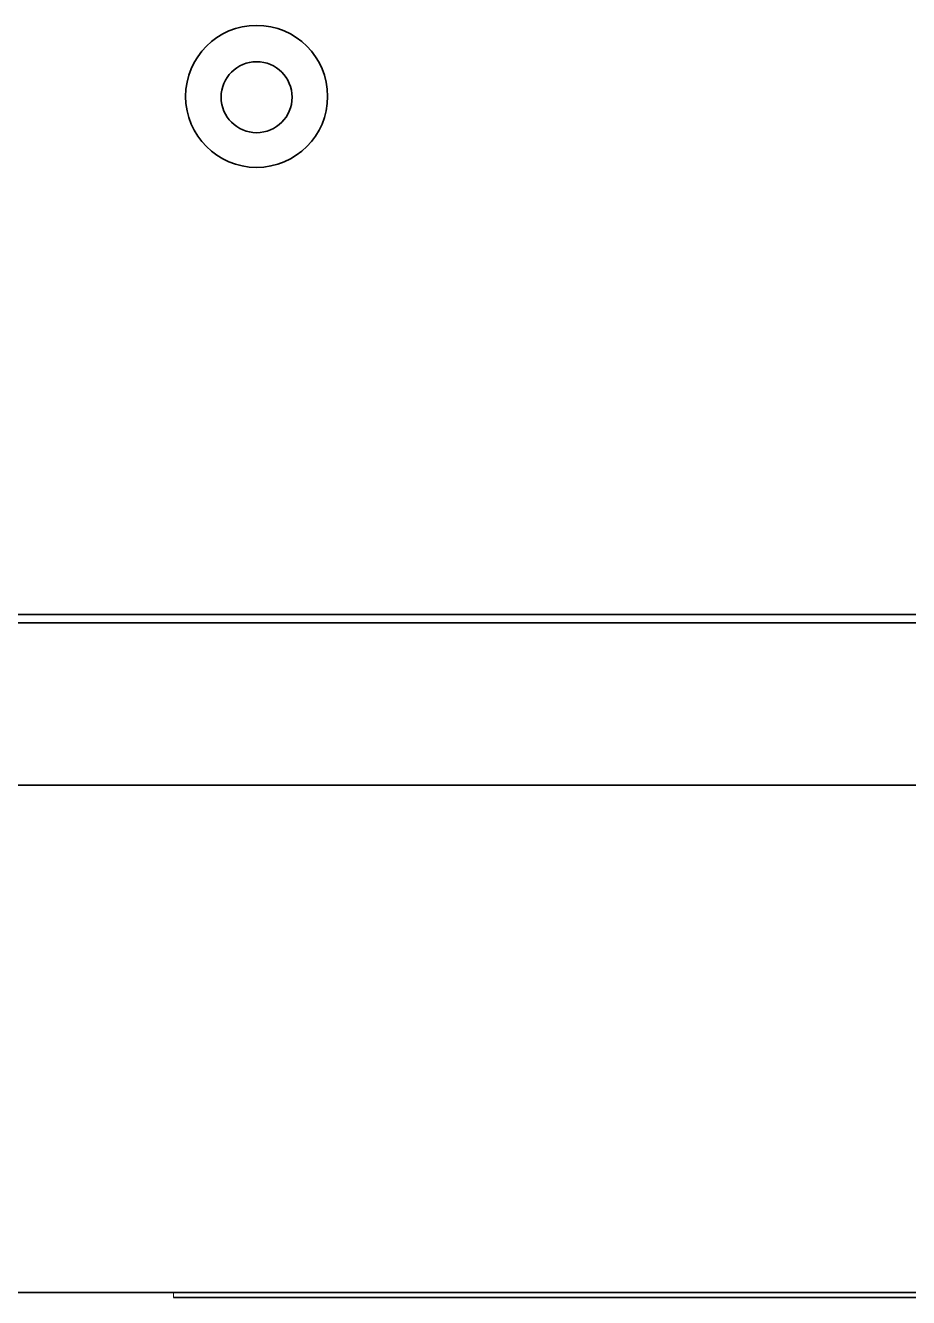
# Model space of a CAD drawing. Extents: x 5987 to 10491, y -672 to 3388.
# Drawn here: x 8705.3 to 8792.3, y 2362 to 2487.4 of the extents above; entities that cross this region are included whole.
import ezdxf

# ---------------------------------------------------------------- set-up
doc = ezdxf.new("R2010")
doc.units = 0
doc.header["$LTSCALE"] = 5
doc.layers.get('0').update_dxf_attribs({"linetype": 'CONTINUOUS', "lineweight": 0})
doc.layers.add('1', color=7, linetype='CONTINUOUS', true_color=0xffffff)

msp = doc.modelspace()

# ---------------------------------------------------------------- linework, layer by layer
msp.add_line((8719.87, 2362), (8719.87, 2362.5))
at = {"layer": '1', "color": 7, "linetype": 'Continuous', "lineweight": 35}
for p, q in [((8661.47, 2429.33), (9189.27, 2429.33)), ((9189.27, 2428.53), (8661.47, 2428.53)), ((9189.27, 2412.53), (8663.52, 2412.53)), ((8811.74, 2362.5), (8698.42, 2362.5))]:
    msp.add_line(p, q, dxfattribs=at)
for centre, radius in [((8728.07, 2480.43), 7), ((8728.07, 2480.35), 3.5)]:
    msp.add_circle(centre, radius, dxfattribs=at)
msp.add_open_spline([(8830.26, 2362), (8830.26, 2362), (8828.77, 2362), (8825.24, 2362), (8821.64, 2362), (8817.38, 2362), (8812.65, 2362), (8808.47, 2362), (8805.03, 2362), (8802.4, 2362), (8799.68, 2362), (8795.78, 2362), (8790.52, 2362), (8783.79, 2362), (8774.05, 2362), (8761.56, 2362), (8747.25, 2362), (8734.97, 2362), (8725.85, 2362), (8721.31, 2362), (8720.02, 2362), (8719.87, 2362)], degree=3, knots=[0, 0, 0, 0, 0.05506, 0.087548, 0.12378, 0.163239, 0.205024, 0.248102, 0.269814, 0.291486, 0.313707, 0.337132, 0.387488, 0.442171, 0.500456, 0.62316, 0.74382, 0.849676, 0.932388, 0.991673, 1, 1, 1, 1], dxfattribs=at)

doc.saveas('drawing.dxf')
